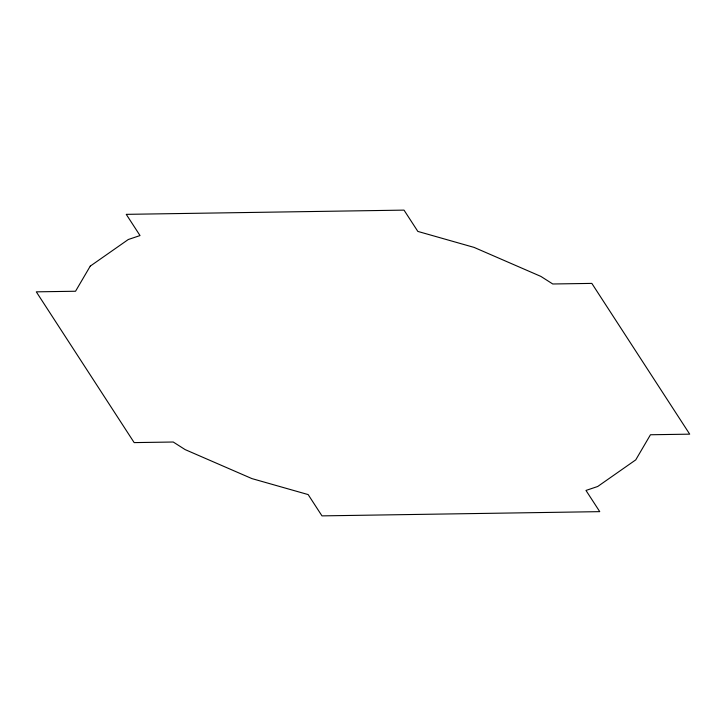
<?xml version="1.0" encoding="UTF-8"?>
<svg xmlns="http://www.w3.org/2000/svg" width="726" height="726" viewBox="0 0 726 726"><rect width="100%" height="100%" fill="white"/><g stroke="black" fill="none" stroke-linecap="round" stroke-linejoin="round"><path stroke-width="1.09" d="M90.242 266.133L75.54 291.244L36.3 291.843L134.165 442.606L173.242 442.016L185.121 449.594L251.931 478.606L308.151 494.578L321.981 515.877L599.749 511.648L585.982 490.44L597.716 486.484L635.758 459.867L650.46 434.756L689.7 434.157L591.835 283.394L552.758 283.984L540.879 276.406L474.069 247.394L417.849 231.422L404.019 210.123L126.251 214.351L140.018 235.56L128.284 239.516L90.242 266.133"/></g></svg>
